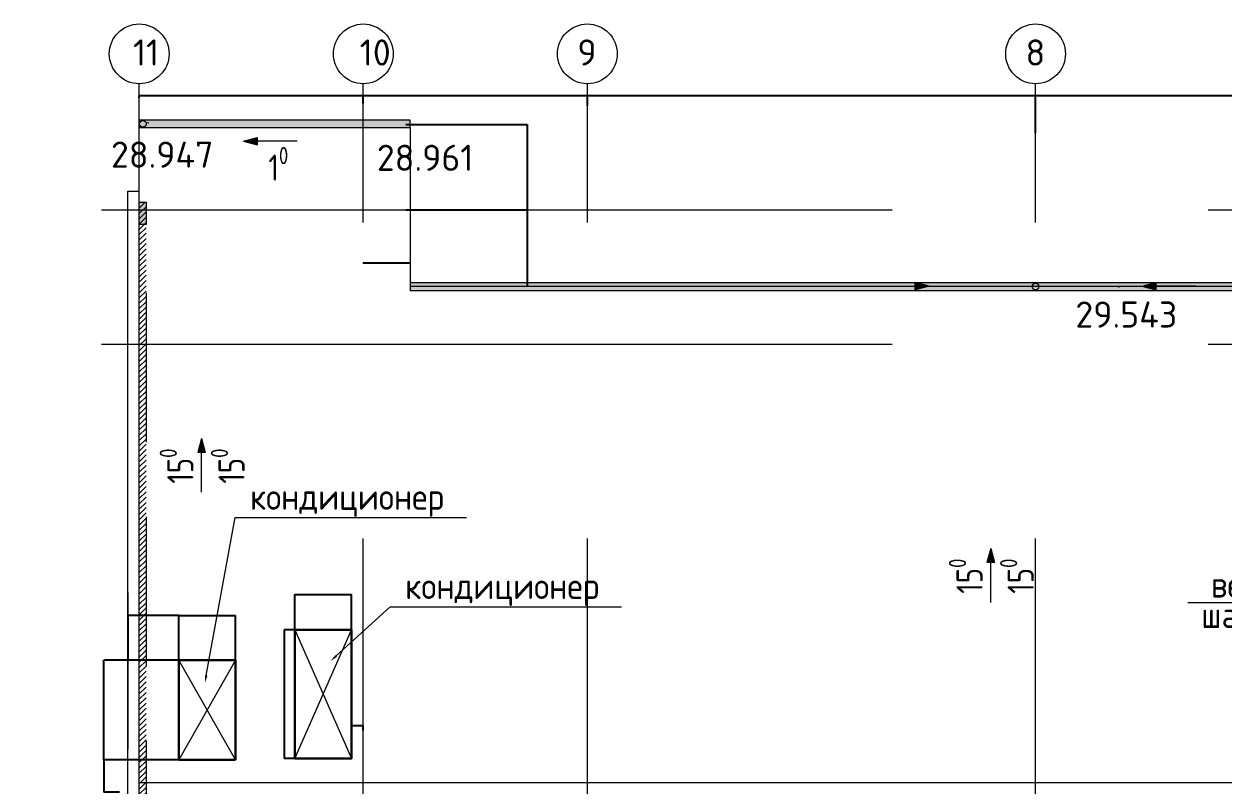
# Model space of a CAD drawing. Header units: millimetres. Extents: x -263990 to 193903, y -164417 to 240530.
# Drawn here: x 142760 to 158825, y -8710 to 1482 of the extents above; entities that cross this region are included whole.
import ezdxf
from ezdxf import colors
from ezdxf.entities.mleader import LeaderData, LeaderLine
from ezdxf.math import Vec2, Vec3

# ---------------------------------------------------------------- set-up
doc = ezdxf.new("R2010")
doc.units = ezdxf.units.MM
doc.header["$LTSCALE"] = 20
doc.linetypes.add('ACAD_ISO10W100', pattern=[1093.611073, 529.166651, -211.666656, 141.111112, -211.666656])
doc.linetypes.add('штриховая 1', pattern=[150, 100, -50])
doc.layers.get('0').update_dxf_attribs({"lineweight": 0})
doc.layers.get('Defpoints').update_dxf_attribs({"color": 4})
doc.layers.add('_1-4_ крыша - козырьки', color=7, linetype='Continuous')
doc.layers.add('_4-1_ Оси', color=7, linetype='Continuous')
for name, color, linetype, lineweight in [('_4-6_ Выноски на кровле', 7, 'Continuous', 9), ('Height', 250, 'Continuous', 9), ('Survey', 250, 'Continuous', 9)]:
    doc.layers.add(name, color=color, linetype=linetype, lineweight=lineweight)
doc.styles.add('GOST 2.304 type A', font='isocpeur.ttf')
doc.styles.add('ISOCPEUR', font='isocpeur.ttf', dxfattribs={"width": 0.9, "height": 250})
doc.styles.add('стиль1', font='isocpeur.ttf')
doc.dimstyles.new('ISO-25', dxfattribs={"dimtxt": 0.25, "dimasz": 0.1, "dimexe": 0.1, "dimexo": 0, "dimgap": 0.06, "dimtad": 1, "dimdec": 0, "dimlfac": 1000, "dimtxsty": 'GOST 2.304 type A', "dimblk": 'OBLIQUE', "dimcen": 2.5, "dimdle": 0.1, "dimadec": 0, "dimazin": 0, "dimtfac": 1, "dimtdec": 0, "dimtmove": 0, "dimatfit": 3, "dimfxl": 1, "dimarcsym": 0})

# ---------------------------------------------------------------- blocks, each defined once
blk = doc.blocks.new('_Oblique')
at = {"color": 0, "linetype": 'ByBlock', "lineweight": -2}
blk.add_line((-0.5, -0.5), (0.5, 0.5), dxfattribs=at)
blk = doc.blocks.new('*D229')
at = {"color": 0, "lineweight": -2, "transparency": 16777216}
for p, q in [((144152, -7037), (144152, -6440)), ((144831, -6440), (144152, -6440)), ((144831, -7037), (144831, -6440))]:
    blk.add_line(p, q, dxfattribs=at)
at = {"layer": 'Defpoints', "color": 0, "transparency": 16777216}
for p in [(144152, -6440), (144152, -7037), (144831, -7037)]:
    blk.add_point(p, dxfattribs=at)
at = {"color": 0, "lineweight": -2, "transparency": 16777216, "xscale": 0.1, "yscale": 0.1, "zscale": 0.1, "rotation": 180}
blk.add_blockref('_Oblique', (144152, -6440), dxfattribs=at)
at = {"color": 0, "lineweight": -2, "transparency": 16777216, "xscale": 0.1, "yscale": 0.1, "zscale": 0.1}
blk.add_blockref('_Oblique', (144831, -6440), dxfattribs=at)
at = {"color": 0, "transparency": 16777216, "insert": (144491, -6440), "char_height": 0.25, "attachment_point": 5, "style": 'GOST 2.304 type A'}
blk.add_mtext('679340', dxfattribs=at)
blk = doc.blocks.new('*D230')
at = {"color": 0, "lineweight": -2, "transparency": 16777216}
for p, q in [((147143, -7982), (147143, -7911)), ((147143, -7911), (147302, -7911)), ((147302, -7982), (147302, -7911))]:
    blk.add_line(p, q, dxfattribs=at)
at = {"layer": 'Defpoints', "color": 0, "transparency": 16777216}
for p in [(147143, -7982), (147302, -7911), (147302, -7982)]:
    blk.add_point(p, dxfattribs=at)
at = {"color": 0, "lineweight": -2, "transparency": 16777216, "xscale": 0.1, "yscale": 0.1, "zscale": 0.1, "rotation": 180}
blk.add_blockref('_Oblique', (147143, -7911), dxfattribs=at)
at = {"color": 0, "lineweight": -2, "transparency": 16777216, "xscale": 0.1, "yscale": 0.1, "zscale": 0.1}
blk.add_blockref('_Oblique', (147302, -7911), dxfattribs=at)
at = {"color": 0, "transparency": 16777216, "insert": (147223, -7910), "char_height": 0.25, "attachment_point": 5, "style": 'GOST 2.304 type A'}
blk.add_mtext('158359', dxfattribs=at)
blk = doc.blocks.new('*D231')
at = {"color": 0, "lineweight": -2, "transparency": 16777216}
for p, q in [((146386, -6632), (146386, -6159)), ((146386, -6159), (147144, -6159)), ((147144, -6632), (147144, -6159))]:
    blk.add_line(p, q, dxfattribs=at)
at = {"layer": 'Defpoints', "color": 0, "transparency": 16777216}
for p in [(147144, -6159), (146386, -6632), (147144, -6632)]:
    blk.add_point(p, dxfattribs=at)
at = {"color": 0, "lineweight": -2, "transparency": 16777216, "xscale": 0.1, "yscale": 0.1, "zscale": 0.1, "rotation": 180}
blk.add_blockref('_Oblique', (146386, -6159), dxfattribs=at)
at = {"color": 0, "lineweight": -2, "transparency": 16777216, "xscale": 0.1, "yscale": 0.1, "zscale": 0.1}
blk.add_blockref('_Oblique', (147144, -6159), dxfattribs=at)
at = {"color": 0, "transparency": 16777216, "insert": (146765, -6159), "char_height": 0.25, "attachment_point": 5, "style": 'GOST 2.304 type A'}
blk.add_mtext('757772', dxfattribs=at)
blk = doc.blocks.new('*D232')
at = {"color": 0, "lineweight": -2, "transparency": 16777216}
for p, q in [((144831, -7037), (144831, -6440)), ((144831, -6440), (145591, -6440)), ((145591, -7038), (145591, -6440))]:
    blk.add_line(p, q, dxfattribs=at)
at = {"layer": 'Defpoints', "color": 0, "transparency": 16777216}
for p in [(145591, -6440), (144831, -7037), (145591, -7038)]:
    blk.add_point(p, dxfattribs=at)
at = {"color": 0, "lineweight": -2, "transparency": 16777216, "xscale": 0.1, "yscale": 0.1, "zscale": 0.1, "rotation": 180}
blk.add_blockref('_Oblique', (144831, -6440), dxfattribs=at)
at = {"color": 0, "lineweight": -2, "transparency": 16777216, "xscale": 0.1, "yscale": 0.1, "zscale": 0.1}
blk.add_blockref('_Oblique', (145591, -6440), dxfattribs=at)
at = {"color": 0, "transparency": 16777216, "insert": (145211, -6440), "char_height": 0.25, "attachment_point": 5, "style": 'GOST 2.304 type A'}
blk.add_mtext('760207', dxfattribs=at)
blk = doc.blocks.new('*D233')
at = {"color": 0, "lineweight": -2, "transparency": 16777216}
for p, q in [((144831, -8372), (143828, -8372)), ((143828, -8372), (143828, -8805)), ((144036, -8805), (143828, -8805))]:
    blk.add_line(p, q, dxfattribs=at)
at = {"layer": 'Defpoints', "color": 0, "transparency": 16777216}
for p in [(144831, -8372), (143828, -8805), (144036, -8805)]:
    blk.add_point(p, dxfattribs=at)
at = {"color": 0, "lineweight": -2, "transparency": 16777216, "xscale": 0.1, "yscale": 0.1, "zscale": 0.1}
for p, rotation in [((143828, -8372), 90), ((143828, -8805), 270)]:
    blk.add_blockref('_Oblique', p, dxfattribs=dict(at, rotation=rotation))
at = {"color": 0, "transparency": 16777216, "insert": (143828, -8589), "char_height": 0.25, "attachment_point": 5, "rotation": 90, "style": 'GOST 2.304 type A'}
blk.add_mtext('432942', dxfattribs=at)
blk = doc.blocks.new('*D234')
at = {"color": 0, "lineweight": -2, "transparency": 16777216}
for p, q in [((144853, -7037), (143828, -7037)), ((143828, -8372), (143828, -7037)), ((144036, -8372), (143828, -8372))]:
    blk.add_line(p, q, dxfattribs=at)
at = {"layer": 'Defpoints', "color": 0, "transparency": 16777216}
for p in [(143828, -7037), (144853, -7037), (144036, -8372)]:
    blk.add_point(p, dxfattribs=at)
at = {"color": 0, "lineweight": -2, "transparency": 16777216, "xscale": 0.1, "yscale": 0.1, "zscale": 0.1}
for p, rotation in [((143828, -7037), 90), ((143828, -8372), 270)]:
    blk.add_blockref('_Oblique', p, dxfattribs=dict(at, rotation=rotation))
at = {"color": 0, "transparency": 16777216, "insert": (143828, -7584), "char_height": 0.25, "attachment_point": 5, "rotation": 90, "style": 'GOST 2.304 type A'}
blk.add_mtext('1335038', dxfattribs=at)
blk = doc.blocks.new('*D235')
at = {"color": 0, "lineweight": -2, "transparency": 16777216}
for p, q in [((146386, -6632), (146242, -6632)), ((146242, -6632), (146242, -8357)), ((146386, -8357), (146242, -8357))]:
    blk.add_line(p, q, dxfattribs=at)
at = {"layer": 'Defpoints', "color": 0, "transparency": 16777216}
for p in [(146386, -6632), (146242, -8357), (146386, -8357)]:
    blk.add_point(p, dxfattribs=at)
at = {"color": 0, "lineweight": -2, "transparency": 16777216, "xscale": 0.1, "yscale": 0.1, "zscale": 0.1}
for p, rotation in [((146242, -6632), 90), ((146242, -8357), 270)]:
    blk.add_blockref('_Oblique', p, dxfattribs=dict(at, rotation=rotation))
at = {"color": 0, "transparency": 16777216, "insert": (146241, -7495), "char_height": 0.25, "attachment_point": 5, "rotation": 90, "style": 'GOST 2.304 type A'}
blk.add_mtext('1724998', dxfattribs=at)
blk = doc.blocks.new('*D194')
at = {"color": 0, "lineweight": -2, "transparency": 16777216}
for p, q in [((156302, 19), (156302, 521)), ((162302, 521), (156302, 521)), ((162302, 182), (162302, 521))]:
    blk.add_line(p, q, dxfattribs=at)
at = {"layer": 'Defpoints', "color": 0, "transparency": 16777216}
for p in [(156302, 521), (162302, 182), (156302, 19)]:
    blk.add_point(p, dxfattribs=at)
at = {"color": 0, "lineweight": -2, "transparency": 16777216, "xscale": 0.1, "yscale": 0.1, "zscale": 0.1, "rotation": 180}
blk.add_blockref('_Oblique', (156302, 521), dxfattribs=at)
at = {"color": 0, "lineweight": -2, "transparency": 16777216, "xscale": 0.1, "yscale": 0.1, "zscale": 0.1}
blk.add_blockref('_Oblique', (162302, 521), dxfattribs=at)
at = {"color": 0, "transparency": 16777216, "insert": (159302, 521), "char_height": 0.25, "attachment_point": 5, "style": 'GOST 2.304 type A'}
blk.add_mtext('6000000', dxfattribs=at)
blk = doc.blocks.new('*D195')
at = {"color": 0, "lineweight": -2, "transparency": 16777216}
for p, q in [((150302, 385), (150302, 521)), ((156302, 521), (150302, 521)), ((156302, 19), (156302, 521))]:
    blk.add_line(p, q, dxfattribs=at)
at = {"layer": 'Defpoints', "color": 0, "transparency": 16777216}
for p in [(150302, 521), (150302, 385), (156302, 19)]:
    blk.add_point(p, dxfattribs=at)
at = {"color": 0, "lineweight": -2, "transparency": 16777216, "xscale": 0.1, "yscale": 0.1, "zscale": 0.1, "rotation": 180}
blk.add_blockref('_Oblique', (150302, 521), dxfattribs=at)
at = {"color": 0, "lineweight": -2, "transparency": 16777216, "xscale": 0.1, "yscale": 0.1, "zscale": 0.1}
blk.add_blockref('_Oblique', (156302, 521), dxfattribs=at)
at = {"color": 0, "transparency": 16777216, "insert": (153302, 521), "char_height": 0.25, "attachment_point": 5, "style": 'GOST 2.304 type A'}
blk.add_mtext('6000000', dxfattribs=at)
blk = doc.blocks.new('*D196')
at = {"color": 0, "lineweight": -2, "transparency": 16777216}
for p, q in [((147302, 416), (147302, 521)), ((150302, 521), (147302, 521)), ((150302, 385), (150302, 521))]:
    blk.add_line(p, q, dxfattribs=at)
at = {"layer": 'Defpoints', "color": 0, "transparency": 16777216}
for p in [(147302, 521), (147302, 416), (150302, 385)]:
    blk.add_point(p, dxfattribs=at)
at = {"color": 0, "lineweight": -2, "transparency": 16777216, "xscale": 0.1, "yscale": 0.1, "zscale": 0.1, "rotation": 180}
blk.add_blockref('_Oblique', (147302, 521), dxfattribs=at)
at = {"color": 0, "lineweight": -2, "transparency": 16777216, "xscale": 0.1, "yscale": 0.1, "zscale": 0.1}
blk.add_blockref('_Oblique', (150302, 521), dxfattribs=at)
at = {"color": 0, "transparency": 16777216, "insert": (148802, 521), "char_height": 0.25, "attachment_point": 5, "style": 'GOST 2.304 type A'}
blk.add_mtext('3000000', dxfattribs=at)
blk = doc.blocks.new('*D197')
at = {"color": 0, "lineweight": -2, "transparency": 16777216}
for p, q in [((144302, 495), (144302, 521)), ((147302, 521), (144302, 521)), ((147302, 416), (147302, 521))]:
    blk.add_line(p, q, dxfattribs=at)
at = {"layer": 'Defpoints', "color": 0, "transparency": 16777216}
for p in [(144302, 521), (144302, 495), (147302, 416)]:
    blk.add_point(p, dxfattribs=at)
at = {"color": 0, "lineweight": -2, "transparency": 16777216, "xscale": 0.1, "yscale": 0.1, "zscale": 0.1, "rotation": 180}
blk.add_blockref('_Oblique', (144302, 521), dxfattribs=at)
at = {"color": 0, "lineweight": -2, "transparency": 16777216, "xscale": 0.1, "yscale": 0.1, "zscale": 0.1}
blk.add_blockref('_Oblique', (147302, 521), dxfattribs=at)
at = {"color": 0, "transparency": 16777216, "insert": (145802, 521), "char_height": 0.25, "attachment_point": 5, "style": 'GOST 2.304 type A'}
blk.add_mtext('3000000', dxfattribs=at)
blk = doc.blocks.new('*D200')
at = {"color": 0, "lineweight": -2, "transparency": 16777216}
for p, q in [((149497, -1005), (149497, -1005)), ((149497, -1005), (149497, -2029)), ((149497, -2029), (149497, -2029))]:
    blk.add_line(p, q, dxfattribs=at)
at = {"layer": 'Defpoints', "color": 0, "transparency": 16777216}
for p in [(149497, -1005), (149497, -2029), (149497, -2029)]:
    blk.add_point(p, dxfattribs=at)
at = {"color": 0, "lineweight": -2, "transparency": 16777216, "xscale": 0.1, "yscale": 0.1, "zscale": 0.1}
for p, rotation in [((149497, -1005), 90), ((149497, -2029), 270)]:
    blk.add_blockref('_Oblique', p, dxfattribs=dict(at, rotation=rotation))
at = {"color": 0, "transparency": 16777216, "insert": (149497, -1517), "char_height": 0.25, "attachment_point": 5, "rotation": 90, "style": 'GOST 2.304 type A'}
blk.add_mtext('1023945', dxfattribs=at)
blk = doc.blocks.new('*D201')
at = {"color": 0, "lineweight": -2, "transparency": 16777216}
for p, q in [((147302, -1719), (147302, -1719)), ((147931, -1719), (147302, -1719)), ((147931, -1719), (147931, -1719))]:
    blk.add_line(p, q, dxfattribs=at)
at = {"layer": 'Defpoints', "color": 0, "transparency": 16777216}
for p in [(147302, -1719), (147302, -1719), (147931, -1719)]:
    blk.add_point(p, dxfattribs=at)
at = {"color": 0, "lineweight": -2, "transparency": 16777216, "xscale": 0.1, "yscale": 0.1, "zscale": 0.1, "rotation": 180}
blk.add_blockref('_Oblique', (147302, -1719), dxfattribs=at)
at = {"color": 0, "lineweight": -2, "transparency": 16777216, "xscale": 0.1, "yscale": 0.1, "zscale": 0.1}
blk.add_blockref('_Oblique', (147931, -1719), dxfattribs=at)
at = {"color": 0, "transparency": 16777216, "insert": (147616, -1719), "char_height": 0.25, "attachment_point": 5, "style": 'GOST 2.304 type A'}
blk.add_mtext('629278', dxfattribs=at)
blk = doc.blocks.new('*D181')
at = {"color": 0, "lineweight": -2, "transparency": 16777216}
for p, q in [((147873, 138), (149497, 138)), ((149497, 138), (149497, -1005)), ((147873, -1005), (149497, -1005))]:
    blk.add_line(p, q, dxfattribs=at)
at = {"layer": 'Defpoints', "color": 0, "transparency": 16777216}
for p in [(147873, 138, 28961), (147873, -1005), (149497, -1005)]:
    blk.add_point(p, dxfattribs=at)
at = {"color": 0, "lineweight": -2, "transparency": 16777216, "xscale": 0.1, "yscale": 0.1, "zscale": 0.1}
for p, rotation in [((149497, 138), 90), ((149497, -1005), 270)]:
    blk.add_blockref('_Oblique', p, dxfattribs=dict(at, rotation=rotation))
at = {"color": 0, "transparency": 16777216, "insert": (149497, -434), "char_height": 0.25, "attachment_point": 5, "rotation": 90, "style": 'GOST 2.304 type A'}
blk.add_mtext('1142682', dxfattribs=at)

msp = doc.modelspace()

# ---------------------------------------------------------------- hatches: boundary and pattern name
at = {"linetype": 'Continuous', "lineweight": 0, "true_color": 0x3f3f3f}
for points in [[(147931.07809, 195.08075), (144301.79992, 195.08075), (144301.79992, 95.08075), (147931.07809, 95.08075)], [(188705.37587, -1985.12394), (147931.06886, -1985.12619), (147931.06886, -2085.12619), (188705.37587, -2085.12394)]]:
    msp.add_hatch(color=250, dxfattribs=at).paths.add_polyline_path(points)
at = {"linetype": 'Continuous', "lineweight": 0, "true_color": 0x000000}
for points in [[(145695.94477, -86.98875), (145882.54727, -136.98875), (145882.54727, -36.98875)], [(154877.41033, -2028.60918), (154690.80783, -1978.60918), (154690.80783, -2078.60918)], [(157726.1895, -2028.60918), (157912.792, -2078.60918), (157912.792, -1978.60918)], [(145135.78597, -4068.39071), (145085.78597, -4254.99321), (145185.78597, -4254.99321)], [(155700.8969, -5542.13355), (155650.8969, -5728.73605), (155750.8969, -5728.73605)]]:
    msp.add_hatch(color=18, dxfattribs=at).paths.add_polyline_path(points)
at = {"linetype": 'Continuous', "lineweight": 0}
h = msp.add_hatch(dxfattribs=at)
h.set_pattern_fill('_1__МЕТАЛЛЫ_ГОСТ_0004', color=1, angle=-180, style=0, pattern_type=2)
h.set_pattern_definition([(225, (100646.04, 4219.7), (35.35534, -35.35534), [])])
h.paths.add_polyline_path([(144393.29992, -14505.08896), (144301.79992, -14505.08896), (144301.79992, -904.08897), (144393.29992, -904.08897)])
at = {"linetype": 'Continuous', "lineweight": 0, "true_color": 0xbf0000}
msp.add_hatch(color=12, dxfattribs=at).paths.add_polyline_path([(144393.29992, -1204.08897), (144301.79992, -1204.08897), (144301.79992, -904.08897), (144393.29992, -904.08897)])

# ---------------------------------------------------------------- linework, layer by layer
at = {"color": 7, "linetype": 'Continuous', "lineweight": 0}
for p, q in [((145695.94477, -86.98875), (145882.54727, -36.98875)), ((145695.94477, -88.1902), (145882.54727, -138.1902)), ((145882.54727, -36.98875), (145882.54727, -136.98875)), ((146417.66147, -88.1902), (145882.54727, -88.1902)), ((154155.69364, -2028.60918), (154690.80783, -2028.60918)), ((154877.41033, -2028.60918), (154690.80783, -1978.60918)), ((154690.80783, -2078.60918), (154690.80783, -1978.60918)), ((154877.41033, -2028.60918), (154690.80783, -2078.60918)), ((157726.1895, -2028.60918), (157912.792, -1978.60918)), ((157726.1895, -2028.60918), (157912.792, -2078.60918)), ((157912.792, -1978.60918), (157912.792, -2078.60918)), ((158447.9062, -2028.60918), (157912.792, -2028.60918)), ((145135.78597, -4068.39071), (145085.78597, -4254.99321)), ((145135.78597, -4068.39071), (145185.78597, -4254.99321)), ((145185.78597, -4254.99321), (145085.78597, -4254.99321)), ((145135.78597, -4790.10741), (145135.78597, -4254.99321)), ((155700.8969, -5542.13355), (155650.8969, -5728.73605)), ((155700.8969, -5542.13355), (155750.8969, -5728.73605)), ((155750.8969, -5728.73605), (155650.8969, -5728.73605)), ((155700.8969, -6263.85025), (155700.8969, -5728.73605)), ((192301.79992, -8680.08896), (144301.79992, -8680.08896))]:
    msp.add_line(p, q, dxfattribs=at)
at = {"color": 7, "linetype": 'Continuous', "lineweight": 13}
for p, q in [((144301.79992, -755.08896), (144301.79992, -185.08896)), ((144151.79992, -14955.08896), (144151.79992, -755.08896)), ((144151.79992, -755.08896), (144301.79992, -755.08896)), ((144301.79992, -14955.08896), (144301.79992, -755.08896))]:
    msp.add_line(p, q, dxfattribs=at)
at = {"color": 7, "linetype": 'Continuous', "lineweight": 0, "elevation": 28893.06611, "flags": 128}
msp.add_lwpolyline([(147931.07809, 195.08075), (144301.79992, 195.08075), (144301.79992, 95.08075), (147931.07809, 95.08075)], close=True, dxfattribs=at)
at = {"color": 7, "linetype": 'Continuous', "lineweight": 0, "flags": 128}
for points in [[(192301.79992, -8680.08896), (144301.79992, -8680.08896), (144301.79992, 95.09824), (147931.08783, 95.06327), (147931.06834, -2085.12394), (188705.38561, -2085.12394), (188705.36612, 103.8162), (192301.79992, 103.85117)], [(188705.37587, -1985.12394), (147931.06886, -1985.12619), (147931.06886, -2085.12619), (188705.37587, -2085.12394)]]:
    msp.add_lwpolyline(points, close=True, dxfattribs=at)
at = {"color": 7, "linetype": 'Continuous', "lineweight": 0}
msp.add_lwpolyline([(192301.79992, -15525.08896), (144301.79992, -15525.08896), (144301.79992, 95.08075), (147931.07809, 95.08075), (147931.07809, -2029.03348), (188705.37587, -2029.03348), (188705.37587, 103.83369), (192301.79992, 103.83369)], close=True, dxfattribs=at)
at = {"color": 1, "linetype": 'штриховая 1', "lineweight": 13, "flags": 128}
msp.add_lwpolyline([(144393.29992, -14505.08896), (144301.79992, -14505.08896), (144301.79992, -904.08897), (144393.29992, -904.08897)], close=True, dxfattribs=at)
at = {"color": 7, "linetype": 'штриховая 1', "lineweight": 0, "flags": 128}
msp.add_lwpolyline([(144393.29992, -1204.08897), (144301.79992, -1204.08897), (144301.79992, -904.08897), (144393.29992, -904.08897)], close=True, dxfattribs=at)
at = {"lineweight": 30}
for points in [[(146385.65051, -8357.08552), (147143.42255, -8356.91735), (147143.50822, -6631.91896), (146385.73618, -6632.08712)], [(145591.36443, -8372.8067), (144831.15713, -8372.14658), (144831.13961, -7037.08933), (145591.34692, -7037.74945)]]:
    msp.add_lwpolyline(points, close=True, dxfattribs=at)
for points in [[(146385.73618, -6632.08712), (147143.42255, -8356.91735), (146386.11879, -8357.08541), (147143.50822, -6631.91982)], [(145591.34692, -7037.75056), (144831.15715, -8372.14658), (145591.36442, -8372.13661), (144831.13961, -7037.10869)]]:
    msp.add_lwpolyline(points)
at = {"color": 7, "linetype": 'Continuous', "lineweight": 0}
for centre in [(144351.79992, 145.08075, 28893.06611), (156301.79992, -2035.12394)]:
    msp.add_circle(centre, 45, dxfattribs=at)
at = {"layer": '_1-4_ крыша - козырьки', "color": 9, "linetype": 'Continuous', "lineweight": 5, "flags": 128}
msp.add_lwpolyline([(144151.79992, -6130.08896), (144151.79992, -8230.08896)], dxfattribs=at)
at = {"layer": '_4-1_ Оси', "color": 7, "linetype": 'ACAD_ISO10W100', "lineweight": 0}
for p, q in [((144301.79992, -318.11028), (144301.79992, 681.88972)), ((147301.79992, -318.11028), (147301.79992, 681.88972)), ((150301.79992, -318.11028), (150301.79992, 681.88972)), ((156301.79992, -318.11028), (156301.79992, 681.88972)), ((144301.79992, -15992.02994), (144301.79992, -318.11028)), ((147301.79992, -15992.02994), (147301.79992, -318.11028)), ((150301.79992, -15992.02994), (150301.79992, -318.11028)), ((156301.79992, -15992.02994), (156301.79992, -318.11028)), ((143797.12585, -1005.08897), (192080.24063, -1005.08897)), ((143797.12585, -2805.08896), (192080.24063, -2805.08896))]:
    msp.add_line(p, q, dxfattribs=at)
at = {"layer": '_4-1_ Оси', "color": 7, "linetype": 'Continuous', "lineweight": 0}
for centre in [(144301.79992, 1081.88972), (147301.79992, 1081.88972), (150301.79992, 1081.88972), (156301.79992, 1081.88972)]:
    msp.add_circle(centre, 400, dxfattribs=at)
at = {"layer": 'Survey'}
for p in [(144423.44235, 159.01107, 28947.47902), (147937.09438, 130.41783, 28917.03211), (157417.54376, -2038.16851, 29563.27721)]:
    msp.add_point(p, dxfattribs=at)

# ---------------------------------------------------------------- texts
at = {"layer": '_4-1_ Оси', "color": 7, "lineweight": 0, "char_height": 350, "attachment_point": 4, "style": 'стиль1'}
for s, insert in [('\\A1;{\\pql;\\pt0;\\fISOCPEUR|b0|i0|c0|p34;11}', (144218.36826, 1100.21293)), ('\\A1;{\\pql;\\pt0;\\fISOCPEUR|b0|i0|c0|p34;10}', (147254.49826, 1100.21293)), ('\\A1;{\\pql;\\pt0;\\fISOCPEUR|b0|i0|c0|p34;9}', (150167.78826, 1100.21293)), ('\\A1;{\\pql;\\pt0;\\fISOCPEUR|b0|i0|c0|p34;8}', (156167.78826, 1100.21293))]:
    msp.add_mtext(s, dxfattribs=dict(at, insert=insert))
at = {"layer": '_4-6_ Выноски на кровле', "color": 7, "linetype": 'Continuous', "lineweight": 0, "insert": (146031.28523, -441.80401), "char_height": 350, "attachment_point": 4, "style": 'стиль1'}
msp.add_mtext('\\A1;\\pxql;{\\W0.8;1\\H0.66x;\\S0^  ;}', dxfattribs=at)
at = {"layer": '_4-6_ Выноски на кровле', "color": 7, "linetype": 'Continuous', "lineweight": 0, "char_height": 350, "attachment_point": 4, "rotation": 90, "style": 'стиль1'}
for insert in [(144853.00539, -4673.55563), (145537.83917, -4673.55563), (155418.11632, -6147.29847), (156102.9501, -6147.29847)]:
    msp.add_mtext('\\A1;{\\W0.800000x;\\pql;\\fISOCPEUR|b0|i0|c0|p34;15\\fISOCPEUR|b0|i0|c0|p34;\\A1{\\H.66x;\\S0^  ;}}', dxfattribs=dict(at, insert=insert))
at = {"layer": 'Height', "style": 'ISOCPEUR'}
for s, p in [('28.947', (143923.24356, -442.71535, 28947.47902)), ('28.961', (147482.74145, -485.03644, 28961.04209)), ('29.543', (156834.5672, -2584.20887, 29563.27721))]:
    msp.add_text(s, height=350, dxfattribs=at).set_placement(p)

# ---------------------------------------------------------------- dimensions: what is measured, and where the dimension line sits
for base, p1, p2, picture, middle in [((144301.79992, 521.06739), (147301.79992, 416.15572), (144301.79992, 494.56946), '*D197', (145801.79992, 521.25239)), ((147301.79992, 521.06739), (150301.79992, 384.61131), (147301.79992, 416.15572), '*D196', (148801.79992, 521.25239)), ((150301.79992, 521.06739), (156301.79992, 18.813), (150301.79992, 384.61131), '*D195', (153301.79992, 521.25239)), ((156301.79992, 521.06739), (162301.79992, 181.88972), (156301.79992, 18.813), '*D194', (159301.79992, 521.25239))]:
    dim = msp.add_linear_dim(base=base, p1=p1, p2=p2, dimstyle='ISO-25', override={"dimtmove": 1})
    dim.commit()
    dim.dimension.update_dxf_attribs({"geometry": picture, "text_midpoint": middle})
for base, p1, p2, picture, middle in [((149497.23542, -1005.08897), (147873.38078, 137.5932, 28961.04209), (147873.38078, -1005.08897), '*D181', (149497.05042, -433.74788)), ((149497.23542, -2029.03348), (149497.23542, -1005.08897), (149497.23542, -2029.03348), '*D200', (149497.05042, -1517.06122)), ((146241.62837, -8357.08541), (146385.73618, -6632.08771), (146386.11899, -8357.08541), '*D235', (146241.44337, -7494.58656))]:
    dim = msp.add_linear_dim(base=base, p1=p1, p2=p2, angle=90, dimstyle='ISO-25')
    dim.commit()
    dim.dimension.update_dxf_attribs({"geometry": picture, "text_midpoint": middle})
for base, p1, p2, picture, middle in [((147301.79992, -1718.97022), (147931.07809, -1718.97022), (147301.79992, -1718.97022), '*D201', (147616.439, -1718.78522)), ((144151.79992, -6440.16308), (144831.13961, -7037.08933), (144151.79992, -7037.08933), '*D229', (144491.46977, -6439.97808)), ((147301.79992, -7910.6188), (147143.44118, -7981.87042), (147301.79992, -7981.87042), '*D230', (147222.62055, -7910.4338))]:
    dim = msp.add_linear_dim(base=base, p1=p1, p2=p2, dimstyle='ISO-25')
    dim.commit()
    dim.dimension.update_dxf_attribs({"geometry": picture, "text_midpoint": middle})
dim = msp.add_linear_dim(base=(147143.50822, -6159.15207), p1=(146385.73618, -6632.08712), p2=(147143.50822, -6631.91896), dimstyle='ISO-25')
dim.commit()
dim.dimension.update_dxf_attribs({"geometry": '*D231', "text_midpoint": (146764.6222, -6159.15207), "dimtype": 160})
dim = msp.add_linear_dim(base=(145591.34692, -6440.16308), p1=(144831.13961, -7037.08933), p2=(145591.34692, -7037.74945), dimstyle='ISO-25', override={"dimtmove": 1})
dim.commit()
dim.dimension.update_dxf_attribs({"geometry": '*D232', "text_midpoint": (145211.24327, -6440.16308), "dimtype": 160})
dim = msp.add_linear_dim(base=(143827.75481, -7037.10869), p1=(144036.30466, -8372.14658), p2=(144853.4301, -7037.10869), angle=90, dimstyle='ISO-25', override={"dimtmove": 1})
dim.commit()
dim.dimension.update_dxf_attribs({"geometry": '*D234', "text_midpoint": (143827.75481, -7583.50109), "dimtype": 160})
dim = msp.add_linear_dim(base=(143827.75481, -8805.08896), p1=(144831.15713, -8372.14658), p2=(144036.30466, -8805.08896), angle=90, dimstyle='ISO-25')
dim.commit()
dim.dimension.update_dxf_attribs({"geometry": '*D233', "text_midpoint": (143827.75481, -8588.61777), "dimtype": 160})

# ---------------------------------------------------------------- leaders
ml = msp.add_multileader_mtext('Standard')
ml.set_content('кондиционер', color=256, style='ISOCPEUR')
ml.set_leader_properties(lineweight=9)
ml.build(insert=Vec2(0, 0))
ml.multileader.update_dxf_attribs({"has_dogleg": 0, "text_left_attachment_type": 6, "text_right_attachment_type": 6, "arrow_head_size": 100})
ctx = ml.context
ctx.base_point, ctx.char_height, ctx.arrow_head_size, ctx.landing_gap_size, ctx.plane_origin = Vec3(145584.61299, -5128.94341), 350, 100, 200, Vec3(144765.39024, -6455.45994)
ctx.left_attachment, ctx.right_attachment = 6, 6
notes = []
notes.append((ctx, [(0, (1, 1, 0), (137584.61299, -5128.94341), (1, 0), 8000, [(0, [(145182.01522, -7341.4335)], 0, [])])]))
ctx.mtext.insert, ctx.mtext.line_spacing_factor, ctx.mtext.flow_direction = Vec3(145784.61299, -4673.94341), 0.7, 5
ml = msp.add_multileader_mtext('Standard')
ml.set_content('кондиционер', color=256, style='ISOCPEUR')
ml.set_leader_properties(lineweight=9)
ml.build(insert=Vec2(0, 0))
ml.multileader.update_dxf_attribs({"has_dogleg": 0, "text_left_attachment_type": 6, "text_right_attachment_type": 6, "arrow_head_size": 100})
ctx = ml.context
ctx.base_point, ctx.char_height, ctx.arrow_head_size, ctx.landing_gap_size, ctx.plane_origin = Vec3(147662.67539, -6324.36693), 350, 100, 200, Vec3(146864.33951, -7049.2035)
ctx.left_attachment, ctx.right_attachment = 6, 6
notes.append((ctx, [(0, (1, 1, 0), (139662.67539, -6324.36693), (1, 0), 8000, [(0, [(146864.33951, -7049.2035)], 0, [])])]))
ctx.mtext.insert, ctx.mtext.line_spacing_factor, ctx.mtext.flow_direction = Vec3(147862.67539, -5869.36693), 0.7, 5
ml = msp.add_multileader_mtext('Standard')
ml.set_content('вент.\\Pшахта', color=256, style='ISOCPEUR')
ml.set_leader_properties(lineweight=9)
ml.build(insert=Vec2(0, 0))
ml.multileader.update_dxf_attribs({"has_dogleg": 0, "text_left_attachment_type": 6, "text_right_attachment_type": 6, "arrow_head_size": 100})
ctx = ml.context
ctx.base_point, ctx.char_height, ctx.arrow_head_size, ctx.landing_gap_size, ctx.plane_origin = Vec3(158203.68449, -6268.76938), 350, 100, 200, Vec3(158260.59162, -5069.98363)
ctx.left_attachment, ctx.right_attachment, ctx.text_align_type = 6, 6, 2
notes.append((ctx, [(1, (1, 1, 0), (167832.18449, -6268.76938), (-1, 0), 8000, [(0, [(161136.17872, -7608.4947)], 0, [])])]))
ctx.mtext.insert, ctx.mtext.alignment, ctx.mtext.line_spacing_factor, ctx.mtext.flow_direction = Vec3(159632.18449, -5848.76938), 3, 0.7, 5
for ctx, leaders in notes:
    for number, flags, end, landing, length, lines in leaders:
        leader = LeaderData()
        leader.index, (leader.has_last_leader_line, leader.has_dogleg_vector, leader.attachment_direction) = number, flags
        leader.last_leader_point, leader.dogleg_vector, leader.dogleg_length = Vec3(end), Vec3(landing), length
        for number, points, colour, breaks in lines:
            line = LeaderLine()
            line.index, line.vertices, line.color, line.breaks = number, Vec3.list(points), colors.encode_raw_color(colour), breaks
            leader.lines.append(line)
        ctx.leaders.append(leader)

doc.saveas('drawing.dxf')
